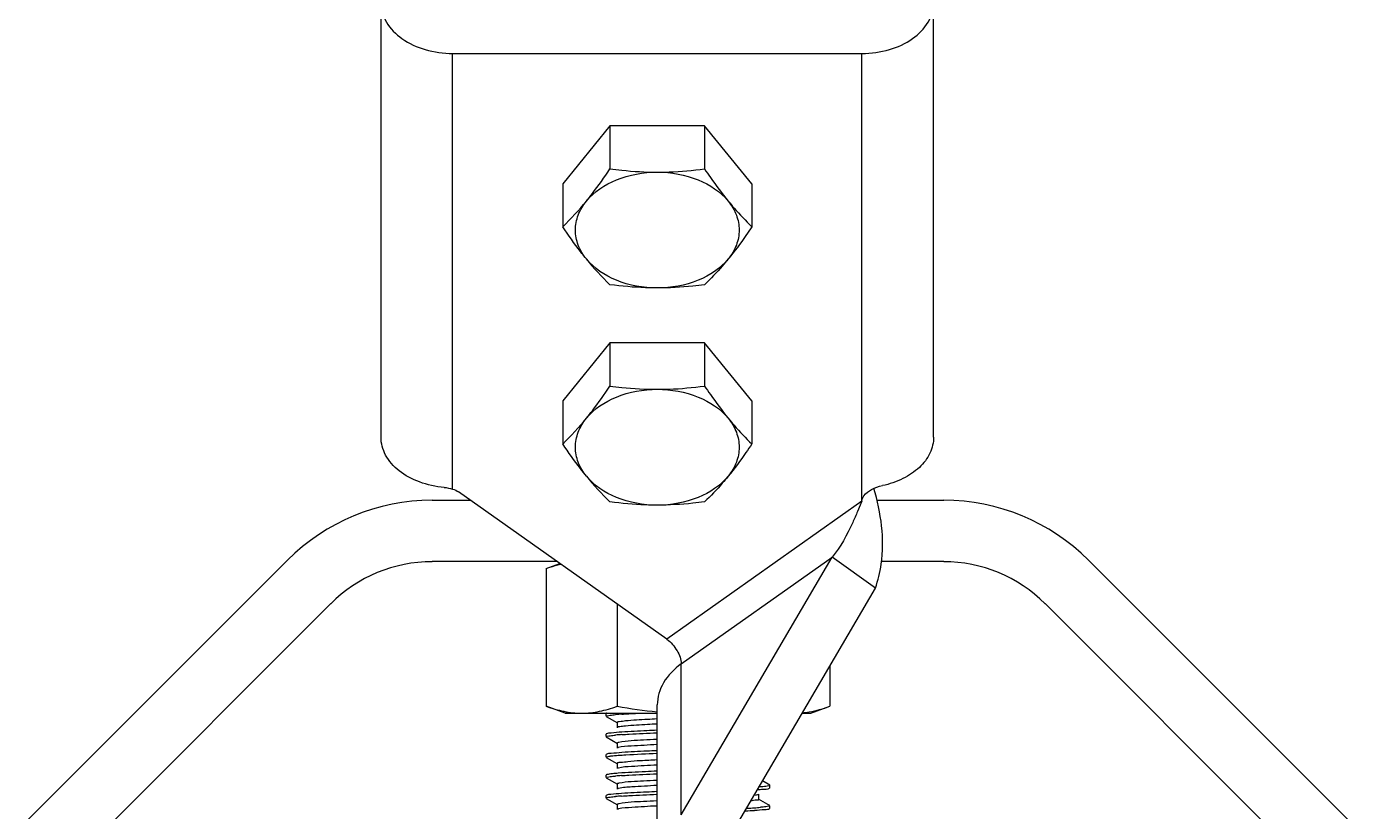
# Model space of a CAD drawing. Extents: x 27938 to 650306, y -92720 to 1524912.
# Drawn here: x 314949 to 316451, y 843327 to 844218 of the extents above; entities that cross this region are included whole.
import ezdxf

# ---------------------------------------------------------------- set-up
doc = ezdxf.new("R2010")
doc.units = 0
doc.header["$LTSCALE"] = 1000
doc.header["$MEASUREMENT"] = 0

msp = doc.modelspace()

# ---------------------------------------------------------------- linework, layer by layer
at = {"linetype": 'Continuous'}
for p, q in [((315351.3, 843752.1), (315351.3, 844320.8)), ((315978.5, 843752.1), (315978.5, 844320.8)), ((315432.6, 843693.1), (315432.6, 844187.4)), ((315432.6, 844187.4), (315897.2, 844187.4)), ((315897.2, 843679.4), (315897.2, 844187.4)), ((315611.2, 844105.3), (315557.6, 844039.6)), ((315611.2, 844105.3), (315611.2, 844056.4)), ((315718.5, 844105.3), (315611.2, 844105.3)), ((315772.2, 844039.6), (315718.5, 844105.3)), ((315718.5, 844105.3), (315718.5, 844056.4)), ((315557.6, 844039.6), (315557.6, 843990.7)), ((315772.2, 844039.6), (315772.2, 843990.7)), ((315611.2, 843858.9), (315557.6, 843793.2)), ((315611.2, 843858.9), (315611.2, 843810)), ((315718.5, 843858.9), (315611.2, 843858.9)), ((315772.2, 843793.2), (315718.5, 843858.9)), ((315718.5, 843858.9), (315718.5, 843810)), ((315557.6, 843793.2), (315557.6, 843744.3)), ((315772.2, 843793.2), (315772.2, 843744.3)), ((315409.3, 843680.5), (315452.6, 843680.5)), ((315675.7, 843522.7), (315439.4, 843689.8)), ((315897.2, 843679.4), (315675.7, 843522.7)), ((315897.2, 843679.4), (315892.2, 843667.8)), ((315914.1, 843680.5), (315990.1, 843680.5)), ((314948.9, 843316.2), (315245.1, 843612.4)), ((315551.2, 843610.8), (315409.3, 843610.8)), ((315538.8, 843602.9), (315554.3, 843608.5)), ((315538.8, 843602.9), (315538.8, 843446.7)), ((315692.1, 843323.6), (315863.2, 843615.7)), ((315692.1, 843494.7), (315863.2, 843615.7)), ((315912.5, 843580.8), (315863.2, 843615.7)), ((315990.1, 843610.8), (315919, 843610.8)), ((316154.4, 843612.4), (316450.6, 843316.2)), ((315741.4, 843288.7), (315912.5, 843580.8)), ((315294.4, 843563.1), (314998.1, 843266.9)), ((315619.3, 843562.6), (315619.3, 843446.7)), ((316401.3, 843266.9), (316105.1, 843563.1)), ((315692.1, 843323.6), (315692.1, 843494.7)), ((315860.7, 843492.4), (315860.7, 843446.7)), ((315560.4, 843438.8), (315538.8, 843446.7)), ((315560.4, 843438.8), (315664.9, 843438.8)), ((315607, 843438.6), (315606.8, 843438.3)), ((315606.8, 843435.4), (315606.8, 843438.3)), ((315606.8, 843435.4), (315606.8, 843438.3)), ((315664.9, 842841.2), (315664.9, 843448.2)), ((315829.3, 843438.8), (315839.1, 843438.8)), ((315839.1, 843438.8), (315860.7, 843446.7)), ((315607, 843435.2), (315619.6, 843427.9)), ((315619.4, 843428.1), (315619.4, 843422.3)), ((315607, 843415.3), (315606.8, 843415.1)), ((315606.8, 843412.2), (315606.8, 843415.1)), ((315606.8, 843412.2), (315606.8, 843415.1)), ((315607, 843411.9), (315619.6, 843404.6)), ((315607, 843392.1), (315606.8, 843391.8)), ((315606.8, 843388.9), (315606.8, 843391.8)), ((315606.8, 843388.9), (315606.8, 843391.8)), ((315619.4, 843404.9), (315619.4, 843399.1)), ((315607, 843388.7), (315619.6, 843381.4)), ((315619.4, 843381.7), (315619.4, 843375.9)), ((315607, 843368.9), (315606.8, 843368.6)), ((315606.8, 843365.7), (315606.8, 843368.6)), ((315606.8, 843365.7), (315606.8, 843368.6)), ((315607, 843365.5), (315619.6, 843358.2)), ((315792.5, 843357.3), (315784.3, 843362)), ((315619.4, 843358.5), (315619.4, 843352.6)), ((315780.1, 843341), (315780.1, 843346.8)), ((315792.5, 843353.8), (315792.7, 843354.1)), ((315792.7, 843354.1), (315792.7, 843357)), ((315792.7, 843354.1), (315792.7, 843357)), ((315607, 843345.6), (315606.8, 843345.4)), ((315606.8, 843342.5), (315606.8, 843345.4)), ((315606.8, 843342.5), (315606.8, 843345.4)), ((315607, 843342.2), (315619.6, 843334.9)), ((315619.4, 843335.2), (315619.4, 843329.4)), ((315790.3, 843335.2), (315779.8, 843341.3)), ((315792.5, 843334), (315790.3, 843335.2)), ((315792.7, 843330.9), (315792.7, 843333.8)), ((315792.7, 843330.9), (315792.7, 843333.8)), ((315792.5, 843330.6), (315792.7, 843330.9))]:
    msp.add_line(p, q, dxfattribs=at)
for centre, radius, start, end in [((315325, 844231.7), 334.9, 313.9914, 320.7735), ((315843.8, 844165.9), 334.9, 219.2265, 226.0086), ((315325, 843985.2), 334.9, 313.9914, 320.7735), ((315843.8, 843919.5), 334.9, 219.2265, 226.0086), ((315409.3, 843448.1), 232.3, 90, 135), ((315990.1, 843448.1), 232.3, 45, 90), ((315409.3, 843448.1), 162.6, 90, 135), ((315990.1, 843448.1), 162.6, 45, 90), ((315651.3, 843036.7), 401.9, 93.8134, 94.8058), ((315651.6, 843009.6), 405.8, 93.7866, 94.8061), ((315650.9, 842970.8), 398.1, 93.8422, 94.8039), ((315651, 842946.4), 399.3, 93.8324, 94.805), ((315748.4, 843730.1), 399.5, 273.8325, 274.8033), ((315719, 844163.4), 836.7, 273.1645, 273.8477), ((315721.9, 844119.9), 790.3, 273.2643, 273.8614)]:
    msp.add_arc(centre, radius, start, end, dxfattribs=at)
for points, knots in [([(315351.3, 844244.9), (315351.3, 844237.3), (315356.2, 844220.9), (315375.2, 844202.2), (315401.8, 844190.2), (315422.1, 844187.4), (315432.6, 844187.4)], [0, 0, 0, 0, 0.209473, 0.444657, 0.712023, 1, 1, 1, 1]), ([(315897.2, 844187.4), (315907.7, 844187.4), (315928, 844190.2), (315954.6, 844202.2), (315973.6, 844220.9), (315978.5, 844237.3), (315978.5, 844244.9)], [0, 0, 0, 0, 0.287977, 0.555343, 0.790527, 1, 1, 1, 1]), ([(315584.4, 844019.9), (315586.7, 844022.7), (315596.1, 844034.5), (315604.8, 844046.9), (315611.2, 844056.4)], [0, 0, 0, 0, 0.239452, 1, 1, 1, 1]), ([(315584.4, 844019.9), (315593.2, 844030.6), (315619.2, 844047.6), (315649.1, 844052.7), (315664.9, 844052.7)], [0, 0, 0, 0, 0.468341, 1, 1, 1, 1]), ([(315611.2, 844056.4), (315615.7, 844055.9), (315633.5, 844053.8), (315651.4, 844052.7), (315664.9, 844052.7)], [0, 0, 0, 0, 0.249182, 1, 1, 1, 1]), ([(315664.9, 844052.7), (315669.4, 844052.7), (315687.3, 844053.1), (315705.2, 844054.7), (315718.5, 844056.4)], [0, 0, 0, 0, 0.250767, 1, 1, 1, 1]), ([(315664.9, 844052.7), (315680.7, 844052.7), (315710.6, 844047.6), (315736.6, 844030.6), (315745.4, 844019.9)], [0, 0, 0, 0, 0.531659, 1, 1, 1, 1]), ([(315718.5, 844056.4), (315720.7, 844053.2), (315729.3, 844040.7), (315738.3, 844028.5), (315745.4, 844019.9)], [0, 0, 0, 0, 0.259411, 1, 1, 1, 1]), ([(315584.4, 843954.2), (315580.5, 843958.9), (315574.3, 843969.3), (315570.9, 843987), (315574.3, 844004.7), (315580.5, 844015.1), (315584.4, 844019.9)], [0, 0, 0, 0, 0.257487, 0.5, 0.742513, 1, 1, 1, 1]), ([(315745.4, 844019.9), (315747.6, 844017.2), (315756.1, 844007.1), (315765.2, 843997.5), (315772.2, 843990.7)], [0, 0, 0, 0, 0.264209, 1, 1, 1, 1]), ([(315745.4, 844019.9), (315749.2, 844015.1), (315755.5, 844004.7), (315758.9, 843987), (315755.5, 843969.3), (315749.2, 843958.9), (315745.4, 843954.2)], [0, 0, 0, 0, 0.257487, 0.5, 0.742513, 1, 1, 1, 1]), ([(315584.4, 843954.2), (315582.1, 843957), (315572.7, 843968.8), (315564, 843981.2), (315557.6, 843990.7)], [0, 0, 0, 0, 0.239452, 1, 1, 1, 1]), ([(315772.2, 843990.7), (315770, 843987.5), (315761.5, 843975), (315752.5, 843962.8), (315745.4, 843954.2)], [0, 0, 0, 0, 0.259411, 1, 1, 1, 1]), ([(315664.9, 843921.3), (315649.1, 843921.3), (315619.2, 843926.4), (315593.2, 843943.4), (315584.4, 843954.2)], [0, 0, 0, 0, 0.531659, 1, 1, 1, 1]), ([(315745.4, 843954.2), (315736.6, 843943.4), (315710.6, 843926.4), (315680.7, 843921.3), (315664.9, 843921.3)], [0, 0, 0, 0, 0.468341, 1, 1, 1, 1]), ([(315745.4, 843954.2), (315743.2, 843951.5), (315734.7, 843941.3), (315725.5, 843931.8), (315718.5, 843925)], [0, 0, 0, 0, 0.264209, 1, 1, 1, 1]), ([(315664.9, 843921.3), (315660.4, 843921.3), (315642.5, 843921.6), (315624.6, 843923.3), (315611.2, 843925)], [0, 0, 0, 0, 0.250767, 1, 1, 1, 1]), ([(315718.5, 843925), (315714.1, 843924.4), (315696.3, 843922.4), (315678.4, 843921.3), (315664.9, 843921.3)], [0, 0, 0, 0, 0.249182, 1, 1, 1, 1]), ([(315584.4, 843773.5), (315586.7, 843776.3), (315596.1, 843788.1), (315604.8, 843800.5), (315611.2, 843810)], [0, 0, 0, 0, 0.239452, 1, 1, 1, 1]), ([(315584.4, 843773.5), (315593.2, 843784.2), (315619.2, 843801.2), (315649.1, 843806.3), (315664.9, 843806.3)], [0, 0, 0, 0, 0.468341, 1, 1, 1, 1]), ([(315611.2, 843810), (315615.7, 843809.4), (315633.5, 843807.4), (315651.4, 843806.3), (315664.9, 843806.3)], [0, 0, 0, 0, 0.249182, 1, 1, 1, 1]), ([(315664.9, 843806.3), (315669.4, 843806.3), (315687.3, 843806.6), (315705.2, 843808.3), (315718.5, 843810)], [0, 0, 0, 0, 0.250767, 1, 1, 1, 1]), ([(315664.9, 843806.3), (315680.7, 843806.3), (315710.6, 843801.2), (315736.6, 843784.2), (315745.4, 843773.5)], [0, 0, 0, 0, 0.531659, 1, 1, 1, 1]), ([(315718.5, 843810), (315720.7, 843806.8), (315729.3, 843794.3), (315738.3, 843782.1), (315745.4, 843773.5)], [0, 0, 0, 0, 0.259411, 1, 1, 1, 1]), ([(315584.4, 843707.7), (315580.5, 843712.5), (315574.3, 843722.9), (315570.9, 843740.6), (315574.3, 843758.3), (315580.5, 843768.7), (315584.4, 843773.5)], [0, 0, 0, 0, 0.257487, 0.5, 0.742513, 1, 1, 1, 1]), ([(315745.4, 843773.5), (315747.6, 843770.8), (315756.1, 843760.6), (315765.2, 843751.1), (315772.2, 843744.3)], [0, 0, 0, 0, 0.264209, 1, 1, 1, 1]), ([(315745.4, 843773.5), (315749.2, 843768.7), (315755.5, 843758.3), (315758.9, 843740.6), (315755.5, 843722.9), (315749.2, 843712.5), (315745.4, 843707.7)], [0, 0, 0, 0, 0.257487, 0.5, 0.742513, 1, 1, 1, 1]), ([(315423, 843695), (315413.4, 843695.8), (315395.2, 843699.7), (315371.7, 843712.1), (315355.4, 843730.1), (315351.3, 843745.1), (315351.3, 843752.1)], [0, 0, 0, 0, 0.28821, 0.553531, 0.788229, 1, 1, 1, 1]), ([(315584.4, 843707.7), (315582.1, 843710.6), (315572.7, 843722.4), (315564, 843734.8), (315557.6, 843744.3)], [0, 0, 0, 0, 0.239452, 1, 1, 1, 1]), ([(315772.2, 843744.3), (315770, 843741.1), (315761.5, 843728.6), (315752.5, 843716.4), (315745.4, 843707.7)], [0, 0, 0, 0, 0.259411, 1, 1, 1, 1]), ([(315978.5, 843752.1), (315978.5, 843745.9), (315975.4, 843732.8), (315962.6, 843716.3), (315943.6, 843703.7), (315928.4, 843698.7), (315920.4, 843697)], [0, 0, 0, 0, 0.215862, 0.450689, 0.713102, 1, 1, 1, 1]), ([(315664.9, 843674.9), (315649.1, 843674.9), (315619.2, 843680), (315593.2, 843697), (315584.4, 843707.7)], [0, 0, 0, 0, 0.531659, 1, 1, 1, 1]), ([(315745.4, 843707.7), (315736.6, 843697), (315710.6, 843680), (315680.7, 843674.9), (315664.9, 843674.9)], [0, 0, 0, 0, 0.468341, 1, 1, 1, 1]), ([(315745.4, 843707.7), (315743.2, 843705), (315734.7, 843694.9), (315725.5, 843685.4), (315718.5, 843678.6)], [0, 0, 0, 0, 0.264209, 1, 1, 1, 1]), ([(315897.2, 843679.4), (315897.4, 843681.5), (315899.8, 843687.2), (315908.4, 843693.5), (315916.2, 843696.1), (315920.4, 843697)], [0, 0, 0, 0, 0.208141, 0.577605, 1, 1, 1, 1]), ([(315912.5, 843580.8), (315915.6, 843589.5), (315924.3, 843626.9), (315919, 843666.3), (315910.7, 843693.9)], [0, 0, 0, 0, 0.242556, 1, 1, 1, 1]), ([(315664.9, 843674.9), (315660.4, 843674.9), (315642.5, 843675.2), (315624.6, 843676.9), (315611.2, 843678.6)], [0, 0, 0, 0, 0.250767, 1, 1, 1, 1]), ([(315718.5, 843678.6), (315714.1, 843678), (315696.3, 843675.9), (315678.4, 843674.9), (315664.9, 843674.9)], [0, 0, 0, 0, 0.249182, 1, 1, 1, 1]), ([(315892.2, 843667.8), (315890.4, 843663.5), (315882.6, 843645.2), (315872.9, 843627.5), (315863.2, 843615.7)], [0, 0, 0, 0, 0.231709, 1, 1, 1, 1]), ([(315538.8, 843602.9), (315540.1, 843603.4), (315545.6, 843605.3), (315551.1, 843606.9), (315555.2, 843607.9)], [0, 0, 0, 0, 0.252515, 1, 1, 1, 1]), ([(315675.7, 843522.7), (315680.4, 843519.4), (315687.7, 843510.7), (315692.1, 843499.9), (315692.1, 843494.7)], [0, 0, 0, 0, 0.525314, 1, 1, 1, 1]), ([(315692.1, 843494.7), (315684.1, 843489), (315670.5, 843475.6), (315664.9, 843456.9), (315664.9, 843448.2)], [0, 0, 0, 0, 0.528923, 1, 1, 1, 1]), ([(315538.8, 843446.7), (315545.3, 843444.3), (315558.5, 843440.4), (315572.3, 843438.8), (315579, 843438.8)], [0, 0, 0, 0, 0.506411, 1, 1, 1, 1]), ([(315579, 843438.8), (315585.8, 843438.8), (315599.5, 843440.4), (315612.7, 843444.3), (315619.3, 843446.7)], [0, 0, 0, 0, 0.493589, 1, 1, 1, 1]), ([(315607.8, 843438.8), (315607.6, 843438.8), (315607.4, 843438.7), (315607.1, 843438.6), (315607, 843438.6)], [0, 0, 0, 0, 0.575094, 1, 1, 1, 1]), ([(315624.5, 843437.7), (315626, 843437.8), (315632.5, 843438.2), (315639, 843438.6), (315644, 843438.8)], [0, 0, 0, 0, 0.220803, 1, 1, 1, 1]), ([(315829.6, 843439.3), (315832.2, 843439.5), (315842.8, 843440.9), (315853.1, 843443.9), (315860.7, 843446.7)], [0, 0, 0, 0, 0.246296, 1, 1, 1, 1]), ([(315606.8, 843435.4), (315606.8, 843435.8), (315609, 843436.1), (315610.2, 843436.4), (315611.3, 843436.6)], [0, 0, 0, 0, 0.271556, 1, 1, 1, 1]), ([(315628.8, 843430), (315626.4, 843429.7), (315624.2, 843429), (315619.4, 843429), (315619.4, 843428.1)], [0, 0, 0, 0, 0.734942, 1, 1, 1, 1]), ([(315628.8, 843424.1), (315627.6, 843424), (315624.6, 843423.6), (315621.3, 843423.6), (315619.6, 843422.6)], [0, 0, 0, 0, 0.376921, 1, 1, 1, 1]), ([(315664.5, 843432.3), (315660.9, 843432.1), (315649, 843431.4), (315637.1, 843430.8), (315628.8, 843430)], [0, 0, 0, 0, 0.30396, 1, 1, 1, 1]), ([(315664.5, 843426.5), (315660.9, 843426.3), (315649, 843425.6), (315637.1, 843425), (315628.8, 843424.1)], [0, 0, 0, 0, 0.30396, 1, 1, 1, 1]), ([(315606.8, 843412.2), (315606.8, 843412.6), (315609.1, 843412.9), (315610.2, 843413.2), (315611.3, 843413.3)], [0, 0, 0, 0, 0.271401, 1, 1, 1, 1]), ([(315624.5, 843417.4), (315620.5, 843417.1), (315614.8, 843416.3), (315608.6, 843416.2), (315607, 843415.3)], [0, 0, 0, 0, 0.690495, 1, 1, 1, 1]), ([(315664.5, 843409), (315659.4, 843408.8), (315645.1, 843407.8), (315630.5, 843407.7), (315621.3, 843405.7)], [0, 0, 0, 0, 0.350691, 1, 1, 1, 1]), ([(315664.6, 843419.5), (315660.7, 843419.3), (315647.4, 843418.7), (315634, 843418), (315624.5, 843417.4)], [0, 0, 0, 0, 0.288536, 1, 1, 1, 1]), ([(315624.8, 843414.5), (315627.5, 843414.7), (315640.8, 843415.5), (315654, 843416.1), (315664.5, 843416.5)], [0, 0, 0, 0, 0.207236, 1, 1, 1, 1]), ([(315624.8, 843394.2), (315620.7, 843393.9), (315614.9, 843393.1), (315608.6, 843393), (315607, 843392.1)], [0, 0, 0, 0, 0.690745, 1, 1, 1, 1]), ([(315621.3, 843405.7), (315620.8, 843405.6), (315620.3, 843405.5), (315619.4, 843405.1), (315619.4, 843404.9)], [0, 0, 0, 0, 0.704936, 1, 1, 1, 1]), ([(315620.4, 843399.7), (315620.3, 843399.7), (315620, 843399.6), (315619.7, 843399.5), (315619.6, 843399.4)], [0, 0, 0, 0, 0.573187, 1, 1, 1, 1]), ([(315664.5, 843403.2), (315654.7, 843402.7), (315640.1, 843401.5), (315625.2, 843401.1), (315620.4, 843399.7)], [0, 0, 0, 0, 0.662973, 1, 1, 1, 1]), ([(315620.6, 843391), (315623.4, 843391.2), (315638.1, 843392.2), (315652.8, 843392.8), (315664.6, 843393.3)], [0, 0, 0, 0, 0.196383, 1, 1, 1, 1]), ([(315664.5, 843396.2), (315660.7, 843396.1), (315647.5, 843395.5), (315634.2, 843394.8), (315624.8, 843394.2)], [0, 0, 0, 0, 0.288055, 1, 1, 1, 1]), ([(315606.8, 843388.9), (315606.8, 843389.3), (315608.5, 843389.6), (315609.4, 843389.8), (315610.3, 843390)], [0, 0, 0, 0, 0.275887, 1, 1, 1, 1]), ([(315610.3, 843390), (315611, 843390.1), (315614.4, 843390.5), (315617.8, 843390.8), (315620.6, 843391)], [0, 0, 0, 0, 0.19121, 1, 1, 1, 1]), ([(315664.4, 843385.8), (315658.2, 843385.5), (315647.6, 843384.8), (315632.6, 843384.3), (315625.7, 843382.5), (315619.4, 843382.8), (315619.4, 843381.7)], [0, 0, 0, 0, 0.409, 0.726331, 0.927829, 1, 1, 1, 1]), ([(315664.4, 843380), (315654.8, 843379.5), (315640.3, 843378.4), (315625.6, 843377.8), (315620.7, 843376.5)], [0, 0, 0, 0, 0.656169, 1, 1, 1, 1]), ([(315606.8, 843365.7), (315606.8, 843366.1), (315609, 843366.4), (315610.2, 843366.7), (315611.3, 843366.9)], [0, 0, 0, 0, 0.271616, 1, 1, 1, 1]), ([(315610.3, 843369.6), (315609.6, 843369.5), (315608.5, 843369.3), (315607.4, 843369.1), (315607, 843368.9)], [0, 0, 0, 0, 0.640091, 1, 1, 1, 1]), ([(315620.6, 843370.7), (315619.5, 843370.6), (315616.1, 843370.3), (315612.7, 843370), (315610.3, 843369.6)], [0, 0, 0, 0, 0.30771, 1, 1, 1, 1]), ([(315620.7, 843376.5), (315620.5, 843376.5), (315620.1, 843376.4), (315619.8, 843376.2), (315619.6, 843376.2)], [0, 0, 0, 0, 0.585747, 1, 1, 1, 1]), ([(315664.6, 843373), (315660.2, 843372.8), (315645.5, 843372.1), (315630.9, 843371.4), (315620.6, 843370.7)], [0, 0, 0, 0, 0.297382, 1, 1, 1, 1]), ([(315664.4, 843362.6), (315659.4, 843362.3), (315645.1, 843361.4), (315630.6, 843361.2), (315621.4, 843359.3)], [0, 0, 0, 0, 0.349431, 1, 1, 1, 1]), ([(315624.3, 843368), (315627, 843368.2), (315640.5, 843369), (315653.9, 843369.6), (315664.6, 843370.1)], [0, 0, 0, 0, 0.206065, 1, 1, 1, 1]), ([(315624.3, 843347.7), (315620.3, 843347.4), (315614.7, 843346.6), (315608.6, 843346.5), (315607, 843345.6)], [0, 0, 0, 0, 0.690212, 1, 1, 1, 1]), ([(315621.4, 843359.3), (315620.9, 843359.2), (315620.3, 843359), (315619.4, 843358.7), (315619.4, 843358.5)], [0, 0, 0, 0, 0.706178, 1, 1, 1, 1]), ([(315621, 843353.4), (315620.7, 843353.3), (315620.3, 843353.2), (315619.8, 843353), (315619.6, 843352.9)], [0, 0, 0, 0, 0.596703, 1, 1, 1, 1]), ([(315664.4, 843356.8), (315655, 843356.3), (315640.5, 843355.3), (315626, 843354.5), (315621, 843353.4)], [0, 0, 0, 0, 0.649558, 1, 1, 1, 1]), ([(315664.6, 843349.8), (315660.7, 843349.6), (315647.3, 843349), (315633.8, 843348.3), (315624.3, 843347.7)], [0, 0, 0, 0, 0.289063, 1, 1, 1, 1]), ([(315624.4, 843344.8), (315627.1, 843345), (315640.5, 843345.8), (315653.9, 843346.4), (315664.6, 843346.9)], [0, 0, 0, 0, 0.206277, 1, 1, 1, 1]), ([(315779.2, 843352.1), (315781, 843352.2), (315785.3, 843352.8), (315790.1, 843352.5), (315792.4, 843353.8)], [0, 0, 0, 0, 0.387145, 1, 1, 1, 1]), ([(315792.7, 843357), (315792.7, 843356.6), (315790.5, 843356.3), (315789.3, 843356), (315788.2, 843355.8)], [0, 0, 0, 0, 0.271584, 1, 1, 1, 1]), ([(315606.8, 843342.5), (315606.8, 843342.9), (315609, 843343.2), (315610.1, 843343.5), (315611.3, 843343.6)], [0, 0, 0, 0, 0.271628, 1, 1, 1, 1]), ([(315621.5, 843336.1), (315621, 843336), (315620.4, 843335.8), (315619.4, 843335.4), (315619.4, 843335.2)], [0, 0, 0, 0, 0.707247, 1, 1, 1, 1]), ([(315664.4, 843333.5), (315655, 843333.1), (315640.5, 843332), (315626, 843331.3), (315621, 843330.2)], [0, 0, 0, 0, 0.649158, 1, 1, 1, 1]), ([(315664.4, 843339.3), (315659.4, 843339.1), (315645.1, 843338.2), (315630.7, 843337.9), (315621.5, 843336.1)], [0, 0, 0, 0, 0.348434, 1, 1, 1, 1]), ([(315780.1, 843341), (315780.1, 843340.2), (315775.4, 843340.2), (315773.3, 843339.5), (315771.1, 843339.3)], [0, 0, 0, 0, 0.265324, 1, 1, 1, 1]), ([(315779.8, 843346.5), (315779.4, 843346.3), (315778.1, 843346), (315776.7, 843345.8), (315775.9, 843345.6)], [0, 0, 0, 0, 0.35782, 1, 1, 1, 1]), ([(315792.7, 843333.8), (315792.7, 843333.3), (315790.4, 843333.1), (315789.3, 843332.8), (315788.2, 843332.6)], [0, 0, 0, 0, 0.271518, 1, 1, 1, 1]), ([(315621, 843330.2), (315620.7, 843330.1), (315620.3, 843330), (315619.8, 843329.8), (315619.6, 843329.7)], [0, 0, 0, 0, 0.597162, 1, 1, 1, 1]), ([(315775.1, 843328.6), (315779.1, 843328.8), (315784.7, 843329.6), (315790.9, 843329.7), (315792.4, 843330.6)], [0, 0, 0, 0, 0.690319, 1, 1, 1, 1])]:
    msp.add_open_spline(points, degree=3, knots=knots, dxfattribs=at)
for points in [[(315423, 843695), (315426.2, 843694.7), (315429.5, 843694.1), (315432.6, 843693.1)], [(315432.6, 843693.1), (315435, 843692.4), (315437.3, 843691.3), (315439.4, 843689.8)], [(315611.3, 843436.6), (315613.4, 843436.8), (315615.5, 843437), (315617.6, 843437.2)], [(315619.3, 843446.7), (315634.4, 843443.9), (315649.6, 843441.8), (315664.9, 843440.4)], [(315611.3, 843413.3), (315613.4, 843413.6), (315615.5, 843413.8), (315617.6, 843414)], [(315611.3, 843366.9), (315613.4, 843367.1), (315615.5, 843367.3), (315617.6, 843367.5)], [(315788.2, 843355.8), (315785.9, 843355.5), (315783.6, 843355.3), (315781.2, 843355.1)], [(315611.3, 843343.6), (315613.4, 843343.9), (315615.5, 843344.1), (315617.6, 843344.3)], [(315788.2, 843332.6), (315786.1, 843332.3), (315784, 843332.1), (315781.9, 843332)]]:
    msp.add_open_spline(points, degree=3, dxfattribs=at)

doc.saveas('drawing.dxf')
